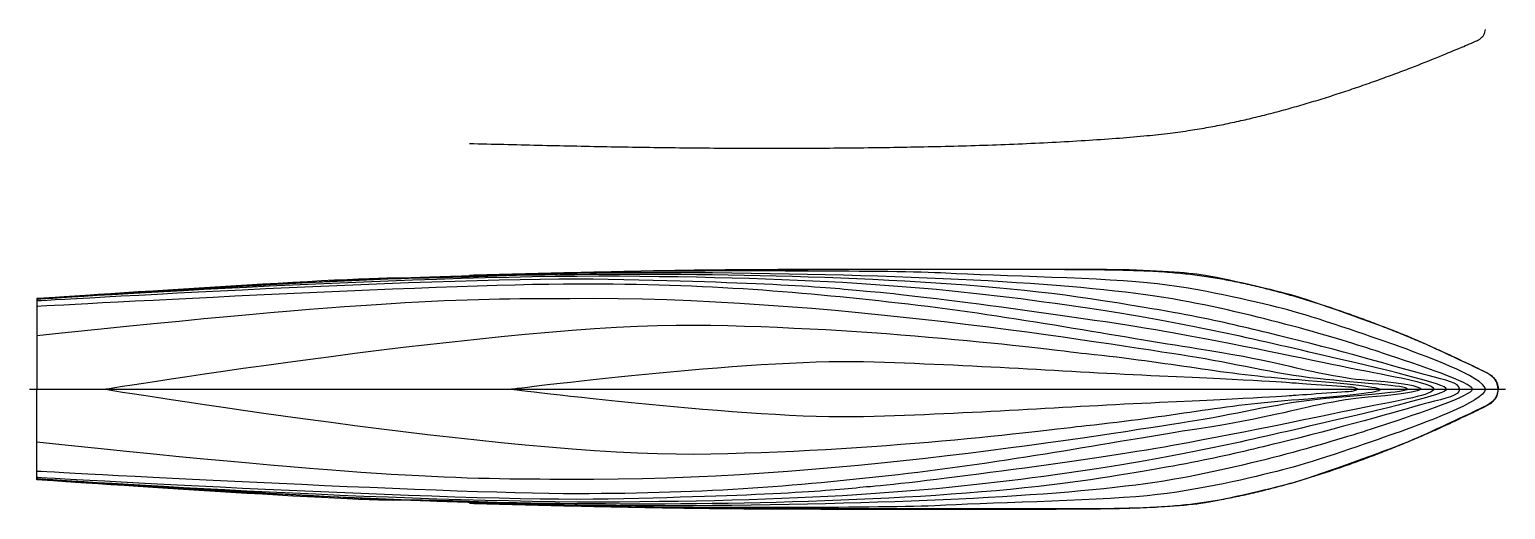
# Model space of a CAD drawing. Extents: x 1 to 937, y 22 to 326.
import ezdxf

# ---------------------------------------------------------------- set-up
doc = ezdxf.new("R2010")
doc.units = 0
for name, color, linetype in [('Centerline', 7, 'CONTINUOUS'), ('Waterline1', 7, 'CONTINUOUS'), ('Waterline10', 7, 'CONTINUOUS'), ('Waterline2', 7, 'CONTINUOUS'), ('Waterline3', 7, 'CONTINUOUS'), ('Waterline4', 7, 'CONTINUOUS'), ('Waterline5', 7, 'CONTINUOUS'), ('Waterline6', 7, 'CONTINUOUS'), ('Waterline7', 7, 'CONTINUOUS'), ('Waterline8', 7, 'CONTINUOUS'), ('Waterline9', 7, 'CONTINUOUS')]:
    doc.layers.add(name, color=color, linetype=linetype)

msp = doc.modelspace()

# ---------------------------------------------------------------- linework, layer by layer
at = {"layer": 'Centerline', "color": 1}
msp.add_lwpolyline([(0.853308, 98.160915), (937.049706, 98.160915)], dxfattribs=at)
at = {"layer": 'Centerline', "color": 7}
for points in [[(909.295054, 315.000798), (912.619234, 316.388195), (915.947691, 317.76262), (919.197296, 319.333774)], [(919.197296, 319.333774), (919.711858, 319.582576), (920.224464, 319.836306), (920.706268, 320.141601)], [(920.706268, 320.141601), (921.264966, 320.495598), (921.782246, 320.918879), (922.245207, 321.395067)], [(922.245207, 321.395067), (922.666387, 321.828241), (923.042634, 322.305153), (923.344414, 322.827507)], [(923.344414, 322.827507), (923.635467, 323.331234), (923.857273, 323.87725), (924.003923, 324.438992)], [(924.003923, 324.438992), (924.154306, 325.014831), (924.225692, 325.60723), (924.297115, 326.199628)], [(876.980257, 301.917873), (883.105033, 304.265545), (889.209951, 306.665434), (895.278742, 309.155118)], [(895.278742, 309.155118), (899.962381, 311.076573), (904.624532, 313.051477), (909.295054, 315.000798)], [(866.776308, 298.064454), (870.184231, 299.331364), (873.585306, 300.61661), (876.980257, 301.917873)], [(834.444118, 286.692629), (838.076057, 287.892067), (841.699662, 289.116652), (845.31515, 290.364864)], [(845.31515, 290.364864), (848.935059, 291.614562), (852.546778, 292.887958), (856.151069, 294.18201)], [(856.151069, 294.18201), (859.700063, 295.45624), (863.241881, 296.750472), (866.776308, 298.064454)], [(812.702053, 279.854424), (816.333992, 280.938012), (819.957669, 282.049322), (823.573085, 283.18683)], [(823.573085, 283.18683), (827.205061, 284.329521), (830.828702, 285.498628), (834.444118, 286.692629)], [(780.088955, 270.973044), (783.720786, 271.862367), (787.344463, 272.784919), (790.959988, 273.738308)], [(790.959988, 273.738308), (794.591855, 274.695974), (798.215496, 275.684767), (801.83102, 276.702332)], [(801.83102, 276.702332), (805.462887, 277.724499), (809.086565, 278.775728), (812.702053, 279.854424)], [(735.698942, 262.071299), (739.595772, 262.650145), (743.484377, 263.285014), (747.362618, 263.977426)], [(747.362618, 263.977426), (751.032896, 264.632732), (754.693861, 265.33953), (758.34689, 266.084775)], [(758.34689, 266.084775), (761.978395, 266.8256), (765.602108, 267.604365), (769.217923, 268.418025)], [(769.217923, 268.418025), (772.849572, 269.235273), (776.473322, 270.087707), (780.088955, 270.973044)], [(280.021485, 253.936324), (294.516054, 253.583088), (309.010619, 253.229852), (323.505619, 252.893937)], [(323.505619, 252.893937), (337.999749, 252.558022), (352.494311, 252.239392), (366.989753, 251.966566)], [(584.410406, 252.253452), (591.658486, 252.435904), (598.905986, 252.643505), (606.152471, 252.881363)], [(606.152471, 252.881363), (613.40095, 253.119257), (620.648486, 253.387373), (627.894536, 253.690421)], [(627.894536, 253.690421), (635.105727, 253.991984), (642.315504, 254.328189), (649.523361, 254.701101)], [(649.523361, 254.701101), (656.508543, 255.062491), (663.49195, 255.458377), (670.472747, 255.896335)], [(670.472747, 255.896335), (677.005658, 256.306173), (683.536322, 256.752828), (690.063253, 257.249634)], [(690.063253, 257.249634), (695.918029, 257.695274), (701.769797, 258.181245), (707.615441, 258.734544)], [(707.615441, 258.734544), (712.641627, 259.210261), (717.663247, 259.735766), (722.676351, 260.334325)], [(722.676351, 260.334325), (727.024873, 260.853598), (731.367017, 261.427843), (735.698942, 262.071299)], [(366.989753, 251.966566), (374.236894, 251.830134), (381.48426, 251.705153), (388.731821, 251.592783)], [(388.731821, 251.592783), (395.978995, 251.480377), (403.22635, 251.380581), (410.473886, 251.294663)], [(410.473886, 251.294663), (417.721096, 251.208746), (424.968451, 251.136707), (432.215951, 251.079852)], [(432.215951, 251.079852), (439.463198, 251.02296), (446.710589, 250.981215), (453.958016, 250.955922)], [(453.958016, 250.955922), (461.205335, 250.930592), (468.452726, 250.921714), (475.700081, 250.928926)], [(475.700081, 250.928926), (482.947472, 250.936173), (490.194827, 250.959509), (497.442146, 250.998718)], [(497.442146, 250.998718), (504.68961, 251.037926), (511.936965, 251.092969), (519.184211, 251.163595)], [(519.184211, 251.163595), (526.431711, 251.234184), (533.679102, 251.320355), (540.926276, 251.421782)], [(540.926276, 251.421782), (548.173885, 251.523245), (555.421276, 251.639964), (562.668341, 251.776902)], [(562.668341, 251.776902), (569.916131, 251.913841), (577.163595, 252.071072), (584.410406, 252.253452)], [(280.021485, 170.543148), (294.51604, 170.919757), (309.01059, 171.296402), (323.505619, 171.654494)], [(323.505619, 171.654494), (337.999746, 172.012586), (352.494347, 172.352124), (366.989753, 172.654556)], [(366.989753, 172.654556), (381.483691, 172.956988), (395.978452, 173.22235), (410.473886, 173.440641)], [(410.473886, 173.440641), (417.72106, 173.549786), (424.968415, 173.647154), (432.215951, 173.731513)], [(432.215951, 173.731513), (439.463161, 173.815872), (446.710516, 173.887186), (453.958016, 173.944259)], [(453.958016, 173.944259), (468.452436, 174.058405), (482.947291, 174.115442), (497.442146, 174.143996)], [(497.442146, 174.143996), (511.936856, 174.172515), (526.431566, 174.172551), (540.926276, 174.172515)], [(540.926276, 174.172515), (569.915696, 174.172515), (598.905116, 174.172515), (627.894536, 174.172515)], [(627.894536, 174.172515), (635.104133, 174.172551), (642.313765, 174.172515), (649.523361, 174.158274)], [(649.523361, 174.158274), (656.50655, 174.144395), (663.489775, 174.117073), (670.472747, 174.058405)], [(670.472747, 174.058405), (677.003338, 174.003507), (683.533713, 173.921213), (690.063253, 173.787318)], [(690.063253, 173.787318), (695.915493, 173.667338), (701.767079, 173.505939), (707.615441, 173.259493)], [(707.615441, 173.259493), (712.639525, 173.047762), (717.661254, 172.773268), (722.676351, 172.404378)], [(722.676351, 172.404378), (727.023822, 172.084588), (731.366328, 171.693847), (735.698942, 171.212224)], [(735.698942, 171.212224), (739.596098, 170.779013), (743.485246, 170.272278), (747.362618, 169.688395)], [(747.362618, 169.688395), (751.034418, 169.135494), (754.695636, 168.513454), (758.34689, 167.838218)], [(758.34689, 167.838218), (761.980533, 167.166279), (765.604283, 166.441653), (769.217923, 165.669737)], [(769.217923, 165.669737), (772.851927, 164.893436), (776.475714, 164.06934), (780.088955, 163.201614)], [(780.088955, 163.201614), (783.72325, 162.328851), (787.346891, 161.411952), (790.959988, 160.455337)], [(790.959988, 160.455337), (794.594246, 159.493106), (798.217815, 158.490688), (801.83102, 157.452251)], [(801.83102, 157.452251), (805.465206, 156.407798), (809.088884, 155.326891), (812.702053, 154.211995)], [(812.702053, 154.211995), (816.336311, 153.090575), (819.959952, 151.934803), (823.573085, 150.747034)], [(823.573085, 150.747034), (827.207344, 149.552308), (830.830985, 148.325222), (834.444118, 147.068059)], [(834.444118, 147.068059), (838.078267, 145.803613), (841.701872, 144.508728), (845.31515, 143.185796)], [(845.31515, 143.185796), (848.942814, 141.85761), (852.560077, 140.501122), (856.166905, 139.117385)], [(856.166905, 139.117385), (859.756157, 137.740387), (863.33501, 136.336394), (866.903136, 134.905548)], [(866.903136, 134.905548), (870.415712, 133.496989), (873.917887, 132.062411), (877.408214, 130.599605)], [(877.408214, 130.599605), (880.805592, 129.175717), (884.191738, 127.725123), (887.56665, 126.248691)], [(887.56665, 126.248691), (890.794187, 124.836689), (894.011397, 123.401097), (897.21451, 121.934667)], [(897.21451, 121.934667), (902.666188, 119.438823), (908.076882, 116.853691), (913.501237, 114.299434)], [(913.501237, 114.299434), (917.553886, 112.391096), (921.614144, 110.500008), (925.548334, 108.343485)], [(925.548334, 108.343485), (926.222737, 107.973834), (926.893443, 107.596391), (927.522731, 107.156586)], [(927.522731, 107.156586), (928.300517, 106.612998), (929.015107, 105.974216), (929.651134, 105.265243)], [(929.651134, 105.265243), (930.236866, 104.612329), (930.755994, 103.899878), (931.17134, 103.128687)], [(931.17134, 103.128687), (931.575307, 102.378622), (931.881073, 101.572933), (932.083492, 100.746952)], [(931.17134, 93.193107), (931.575307, 93.943208), (931.881073, 94.74886), (932.083492, 95.574841)], [(932.083492, 100.746952), (932.291237, 99.899193), (932.390091, 99.030054), (932.488909, 98.160915)], [(932.083492, 95.574841), (932.291237, 96.4226), (932.390091, 97.29174), (932.488909, 98.160915)], [(913.501237, 82.02236), (917.553886, 83.930697), (921.614144, 85.821786), (925.548334, 87.978309)], [(925.548334, 87.978309), (926.222737, 88.34796), (926.893443, 88.725438), (927.522731, 89.165208)], [(927.522731, 89.165208), (928.300517, 89.708796), (929.015107, 90.347578), (929.651134, 91.05655)], [(929.651134, 91.05655), (930.236866, 91.709464), (930.755994, 92.421916), (931.17134, 93.193107)], [(897.21451, 74.387126), (902.666188, 76.88297), (908.076882, 79.468102), (913.501237, 82.02236)], [(866.903136, 61.416245), (870.415712, 62.824805), (873.917887, 64.259383), (877.408214, 65.722225)], [(877.408214, 65.722225), (880.805592, 67.146077), (884.191738, 68.596671), (887.56665, 70.073102)], [(887.56665, 70.073102), (890.794187, 71.485104), (894.011397, 72.920697), (897.21451, 74.387126)], [(845.31515, 53.135997), (848.942814, 54.464184), (852.560077, 55.820671), (856.166905, 57.204445)], [(856.166905, 57.204445), (859.756157, 58.581406), (863.33501, 59.9854), (866.903136, 61.416245)], [(823.573085, 45.574795), (827.207344, 46.769522), (830.830985, 47.996608), (834.444118, 49.253734)], [(834.444118, 49.253734), (838.078267, 50.51818), (841.701872, 51.813065), (845.31515, 53.135997)], [(790.959988, 35.866456), (794.594246, 36.828687), (798.217815, 37.831105), (801.83102, 38.869543)], [(801.83102, 38.869543), (805.465206, 39.914031), (809.088884, 40.994938), (812.702053, 42.109799)], [(812.702053, 42.109799), (816.336311, 43.231218), (819.959952, 44.38699), (823.573085, 45.574795)], [(747.362618, 26.633398), (751.034418, 27.186299), (754.695636, 27.80834), (758.34689, 28.483576)], [(758.34689, 28.483576), (761.980533, 29.15555), (765.604283, 29.880141), (769.217923, 30.652057)], [(769.217923, 30.652057), (772.851927, 31.428357), (776.475714, 32.252454), (780.088955, 33.12018)], [(780.088955, 33.12018), (783.72325, 33.992942), (787.346891, 34.909841), (790.959988, 35.866456)], [(280.021485, 25.778645), (294.51604, 25.402036), (309.01059, 25.025391), (323.505619, 24.6673)], [(323.505619, 24.6673), (337.999746, 24.309244), (352.494347, 23.969705), (366.989753, 23.667237)], [(366.989753, 23.667237), (381.483691, 23.364805), (395.978452, 23.099443), (410.473886, 22.881153)], [(410.473886, 22.881153), (417.72106, 22.772008), (424.968415, 22.674639), (432.215951, 22.59028)], [(432.215951, 22.59028), (439.463161, 22.505921), (446.710516, 22.434607), (453.958016, 22.377534)], [(453.958016, 22.377534), (468.452436, 22.263388), (482.947291, 22.206352), (497.442146, 22.177797)], [(497.442146, 22.177797), (511.936856, 22.149279), (526.431566, 22.149279), (540.926276, 22.149279)], [(540.926276, 22.149279), (569.915696, 22.149279), (598.905116, 22.149279), (627.894536, 22.149279)], [(627.894536, 22.149279), (635.104133, 22.149279), (642.313765, 22.149279), (649.523361, 22.16352)], [(649.523361, 22.16352), (656.50655, 22.177398), (663.489775, 22.204721), (670.472747, 22.263388)], [(670.472747, 22.263388), (677.003338, 22.318287), (683.533713, 22.400581), (690.063253, 22.534476)], [(690.063253, 22.534476), (695.915493, 22.654455), (701.767079, 22.815854), (707.615441, 23.062337)], [(707.615441, 23.062337), (712.639525, 23.274032), (717.661254, 23.548525), (722.676351, 23.917416)], [(722.676351, 23.917416), (727.023822, 24.237205), (731.366328, 24.627946), (735.698942, 25.109569)], [(735.698942, 25.109569), (739.596098, 25.54278), (743.485246, 26.049515), (747.362618, 26.633398)]]:
    msp.add_open_spline(points, degree=3, dxfattribs=at)
at = {"layer": 'Waterline1', "color": 5}
for points in [[(306.394372, 98.242163), (306.394372, 98.242163), (458.791845, 117.560767), (529.896465, 115.63902)], [(529.896465, 115.63902), (601.000958, 113.717265), (658.012808, 109.233225), (717.5868, 106.670925)], [(717.5868, 106.670925), (777.160875, 104.108497), (802.784175, 102.186757), (802.784175, 102.186757)], [(306.394372, 98.242163), (306.394372, 98.242163), (458.791845, 78.92355), (529.89645, 80.845298)], [(717.586793, 89.8134), (777.160875, 92.37582), (802.784175, 94.29756), (802.784175, 94.29756)], [(802.784175, 102.186757), (802.784175, 102.186757), (837.2955, 99.704483), (839.777775, 99.544455)], [(802.784175, 94.29756), (802.784175, 94.29756), (837.2955, 96.779843), (839.777775, 96.93987)], [(839.777775, 99.544455), (842.260125, 99.384285), (843.3393, 97.905593), (843.3393, 97.905593)], [(839.777775, 96.93987), (842.26005, 97.10004), (843.339225, 98.578725), (843.339225, 98.578725)], [(529.89645, 80.845298), (601.000958, 82.767053), (658.0128, 87.2511), (717.586793, 89.8134)]]:
    msp.add_open_spline(points, degree=3, dxfattribs=at)
at = {"layer": 'Waterline10', "color": 5}
for points in [[(5.420922, 155.546963), (5.420922, 98.221552)], [(5.420915, 40.776533), (5.420922, 98.221552)]]:
    msp.add_lwpolyline(points, dxfattribs=at)
for points in [[(422.354167, 173.543941), (360.525195, 172.638104), (240.037995, 169.014387), (213.539753, 167.655442)], [(678.95577, 173.996922), (652.004685, 173.996922), (484.183125, 174.449904), (422.354167, 173.543941)], [(741.23772, 171.052669), (729.234232, 172.411622), (705.906862, 173.996922), (678.95577, 173.996922)], [(801.028425, 157.916865), (787.89255, 161.54058), (753.24105, 169.693859), (741.23772, 171.052669)], [(213.539753, 167.655442), (187.04163, 166.296623), (5.420922, 155.546963), (5.420922, 155.546963)], [(869.4252, 133.910017), (857.195325, 138.66606), (814.164225, 154.293142), (801.028425, 157.916865)], [(920.383125, 110.809012), (913.956225, 113.984573), (881.65515, 129.153975), (869.4252, 133.910017)], [(932.48865, 98.161747), (931.71465, 105.45189), (927.54705, 107.56953), (920.383125, 110.809012)], [(932.48865, 98.161747), (931.71465, 90.871605), (927.54705, 88.753965), (920.383125, 85.514482)], [(920.383125, 85.514482), (913.956225, 82.338922), (881.65515, 67.16952), (869.4252, 62.413477)], [(869.4252, 62.413477), (857.195325, 57.657435), (814.164225, 42.030352), (801.028425, 38.40663)], [(213.539737, 28.668052), (187.041623, 30.026872), (5.420915, 40.776533), (5.420915, 40.776533)], [(801.028425, 38.40663), (787.89255, 34.782915), (753.24105, 26.629635), (741.23772, 25.27083)], [(422.354175, 22.779555), (360.525195, 23.68539), (240.037995, 27.309105), (213.539737, 28.668052)], [(678.95577, 22.32657), (652.004677, 22.32657), (484.183133, 21.873592), (422.354175, 22.779555)], [(741.23772, 25.27083), (729.234232, 23.911875), (705.906855, 22.32657), (678.95577, 22.32657)]]:
    msp.add_open_spline(points, degree=3, dxfattribs=at)
at = {"layer": 'Waterline2', "color": 5}
for points in [[(48.457063, 98.174595), (48.457063, 98.174595), (306.974085, 140.084753), (422.278717, 138.803542)], [(422.278717, 138.803542), (537.583477, 137.522325), (643.38486, 123.928035), (671.015295, 120.757418)], [(671.015295, 120.757418), (725.915415, 115.103745), (757.160175, 107.63571), (805.872525, 104.198873)], [(805.872525, 104.198873), (838.7121, 101.764268), (857.585025, 99.290723), (857.50065, 97.92534)], [(48.457063, 98.174595), (48.457063, 98.174595), (306.974078, 55.765928), (422.27871, 57.047137)], [(805.872525, 91.651807), (838.7121, 94.086412), (857.585025, 96.559957), (857.50065, 97.92534)], [(671.015295, 75.093262), (725.915408, 80.746935), (757.160175, 88.21497), (805.872525, 91.651807)], [(422.27871, 57.047137), (537.583477, 58.328355), (643.384852, 71.922645), (671.015295, 75.093262)]]:
    msp.add_open_spline(points, degree=3, dxfattribs=at)
at = {"layer": 'Waterline3', "color": 5}
for points in [[(5.420922, 131.89335), (5.420922, 98.288572)], [(5.420832, 64.561492), (5.420922, 98.288572)]]:
    msp.add_lwpolyline(points, dxfattribs=at)
for points in [[(343.487205, 155.533267), (275.211907, 155.374575), (222.546098, 155.026448), (5.420922, 131.89335)], [(735.876855, 119.083245), (688.42101, 126.280215), (506.053553, 157.134682), (343.487205, 155.533267)], [(817.901775, 104.826525), (790.400775, 107.738415), (764.4132, 114.755475), (735.876855, 119.083245)], [(874.922625, 98.227418), (874.922625, 100.389345), (845.126475, 101.943907), (817.901775, 104.826525)], [(874.922625, 98.227418), (874.922625, 96.06549), (845.126475, 94.510927), (817.9017, 91.62831)], [(817.9017, 91.62831), (790.4007, 88.71642), (764.413125, 81.69936), (735.87675, 77.371598)], [(735.87675, 77.371598), (688.42092, 70.174627), (506.053462, 39.32016), (343.487115, 40.921575)], [(343.487115, 40.921575), (275.211817, 41.080267), (222.546007, 41.428395), (5.420832, 64.561492)]]:
    msp.add_open_spline(points, degree=3, dxfattribs=at)
at = {"layer": 'Waterline4', "color": 5}
for points in [[(5.420922, 150.590205), (5.420922, 98.288572)], [(5.420925, 46.038082), (5.420922, 98.288572)]]:
    msp.add_lwpolyline(points, dxfattribs=at)
for points in [[(347.971245, 164.786783), (263.414505, 164.786783), (5.420922, 150.590205), (5.420922, 150.590205)], [(558.082042, 151.975192), (491.46159, 159.662197), (432.528, 164.786783), (347.971245, 164.786783)], [(741.288345, 123.789608), (694.034145, 130.95261), (624.702517, 144.288195), (558.082042, 151.975192)], [(822.4113, 107.65692), (803.4537, 111.095235), (787.16985, 116.834715), (741.288345, 123.789608)], [(855.1911, 103.198395), (839.7906, 104.33085), (838.143975, 104.803567), (822.4113, 107.65692)], [(883.32975, 98.31414), (883.3125, 99.712965), (870.59175, 102.06594), (855.1911, 103.198395)], [(883.32975, 98.31414), (883.3125, 96.915315), (870.59175, 94.56234), (855.1911, 93.429885)], [(822.4113, 88.97136), (803.4537, 85.533045), (787.16985, 79.793565), (741.288345, 72.838672)], [(855.1911, 93.429885), (839.7906, 92.29743), (838.143975, 91.824713), (822.4113, 88.97136)], [(741.288345, 72.838672), (694.034145, 65.67567), (624.702525, 52.340092), (558.082035, 44.653095)], [(347.971252, 31.841505), (263.414512, 31.841505), (5.420925, 46.038082), (5.420925, 46.038082)], [(558.082035, 44.653095), (491.461582, 36.96609), (432.528007, 31.841505), (347.971252, 31.841505)]]:
    msp.add_open_spline(points, degree=3, dxfattribs=at)
at = {"layer": 'Waterline5', "color": 5}
for points in [[(5.420922, 154.041952), (5.420922, 98.288572)], [(5.420894, 42.190013), (5.420922, 98.288573)]]:
    msp.add_lwpolyline(points, dxfattribs=at)
for points in [[(367.829288, 167.783115), (271.710082, 169.812943), (5.420922, 154.041952), (5.420922, 154.041952)], [(531.81822, 160.096117), (509.170185, 162.361028), (476.599372, 165.48612), (367.829288, 167.783115)], [(725.91447, 133.832288), (672.74613, 143.441033), (554.46612, 158.737305), (531.81822, 160.096117)], [(843.40605, 110.50599), (815.92845, 115.980045), (779.082675, 124.223663), (725.91447, 133.832288)], [(891.526125, 98.115983), (891.658425, 101.529443), (871.40415, 104.928427), (843.40605, 110.50599)], [(891.526125, 98.115983), (891.658425, 94.702523), (871.40415, 91.303538), (843.40605, 85.725975)], [(843.40605, 85.725975), (815.92845, 80.25192), (779.082675, 72.008303), (725.9145, 62.399678)], [(725.9145, 62.399678), (672.74607, 52.790933), (554.46612, 37.49466), (531.81822, 36.135848)], [(367.829265, 28.44885), (271.710045, 26.41902), (5.420894, 42.190013), (5.420894, 42.190013)], [(531.81822, 36.135848), (509.17017, 33.870938), (476.59935, 30.745845), (367.829265, 28.44885)]]:
    msp.add_open_spline(points, degree=3, dxfattribs=at)
at = {"layer": 'Waterline6', "color": 5}
for points in [[(5.420922, 155.037053), (5.420922, 98.288572)], [(5.420878, 41.262038), (5.420922, 98.288573)]]:
    msp.add_lwpolyline(points, dxfattribs=at)
for points in [[(375.155287, 169.709836), (237.455565, 170.615798), (5.420922, 155.037053), (5.420922, 155.037053)], [(666.046455, 150.310282), (588.344445, 161.778892), (512.854995, 168.803873), (375.155287, 169.709836)], [(812.43, 121.696147), (761.698575, 133.473007), (729.22215, 140.98575), (666.046455, 150.310282)], [(899.72145, 98.149545), (899.7702, 101.276782), (863.161575, 109.919153), (812.43, 121.696147)], [(899.72145, 98.149545), (899.7702, 95.022308), (863.161575, 86.379937), (812.43, 74.602943)], [(812.43, 74.602943), (761.698575, 62.826083), (729.22212, 55.31334), (666.046425, 45.988808)], [(375.155242, 26.589255), (237.455535, 25.683292), (5.420878, 41.262038), (5.420878, 41.262038)], [(666.046425, 45.988808), (588.344415, 34.520197), (512.854957, 27.495217), (375.155242, 26.589255)]]:
    msp.add_open_spline(points, degree=3, dxfattribs=at)
at = {"layer": 'Waterline7', "color": 5}
for points in [[(5.420922, 155.488425), (5.420922, 97.978515)], [(5.420886, 40.71777), (5.420922, 97.978515)]]:
    msp.add_lwpolyline(points, dxfattribs=at)
for points in [[(366.1872, 170.846994), (260.193413, 170.094613), (195.033128, 167.659463), (5.420922, 155.488425)], [(673.746742, 155.44641), (591.067575, 167.994442), (464.172442, 171.542577), (366.1872, 170.846994)], [(799.669425, 130.533592), (762.5268, 139.592842), (743.053395, 144.927922), (673.746742, 155.44641)], [(887.981475, 106.73808), (876.611325, 109.780882), (836.81205, 121.474477), (799.669425, 130.533592)], [(907.91325, 98.103097), (907.826925, 102.439718), (899.351775, 103.695405), (887.981475, 106.73808)], [(907.91325, 98.103097), (907.826925, 93.766477), (899.351775, 92.51079), (887.981475, 89.468115)], [(887.981475, 89.468115), (876.611325, 86.425312), (836.81205, 74.731718), (799.669425, 65.672602)], [(799.669425, 65.672602), (762.5268, 56.613352), (743.05338, 51.278272), (673.74672, 40.759785)], [(366.187162, 25.359203), (260.193382, 26.11158), (195.033097, 28.546733), (5.420886, 40.71777)], [(673.74672, 40.759785), (591.06756, 28.211753), (464.172413, 24.663615), (366.187162, 25.359203)]]:
    msp.add_open_spline(points, degree=3, dxfattribs=at)
at = {"layer": 'Waterline8', "color": 5}
for points in [[(5.420922, 155.446005), (5.420922, 98.221552)], [(5.420829, 40.732785), (5.420922, 98.221553)]]:
    msp.add_lwpolyline(points, dxfattribs=at)
for points in [[(446.323283, 171.723685), (315.615255, 173.322281), (189.775515, 167.449493), (5.420922, 155.446005)], [(731.039055, 154.466873), (676.96488, 164.450865), (578.587342, 170.106163), (446.323283, 171.723685)], [(859.0776, 121.046745), (836.01675, 128.73375), (784.409025, 144.612953), (731.039055, 154.466873)], [(916.104975, 98.089395), (916.104975, 102.166095), (882.1386, 113.359747), (859.0776, 121.046745)], [(916.104975, 98.089395), (916.104975, 94.012695), (882.1386, 82.819043), (859.0776, 75.132045)], [(859.0776, 75.132045), (836.016675, 67.44504), (784.40895, 51.565838), (731.038973, 41.711917)], [(446.323185, 24.4551), (315.615165, 22.856505), (189.775418, 28.729297), (5.420829, 40.732785)], [(731.038973, 41.711917), (676.96479, 31.727925), (578.587238, 26.072625), (446.323185, 24.4551)]]:
    msp.add_open_spline(points, degree=3, dxfattribs=at)
at = {"layer": 'Waterline9', "color": 5}
for points in [[(5.420922, 155.480108), (5.420922, 98.111925)], [(5.420922, 40.743735), (5.420922, 98.111925)]]:
    msp.add_lwpolyline(points, dxfattribs=at)
for points in [[(235.281818, 168.521122), (203.574675, 169.200469), (5.420922, 155.480108), (5.420922, 155.480108)], [(401.065088, 173.050678), (362.336993, 173.050678), (266.989088, 167.841653), (235.281818, 168.521122)], [(582.022433, 171.691733), (549.182843, 173.503658), (439.793183, 173.050678), (401.065088, 173.050678)], [(716.324925, 164.897408), (683.938313, 168.747479), (614.86203, 169.879942), (582.022433, 171.691733)], [(798.990075, 148.364362), (782.457075, 152.66742), (748.711523, 161.047192), (716.324925, 164.897408)], [(866.933925, 126.169313), (851.08035, 131.831318), (815.523, 144.061305), (798.990075, 148.364362)], [(924.29685, 98.094758), (924.35535, 105.478215), (882.7875, 120.507315), (866.933925, 126.169313)], [(924.29685, 98.094758), (924.35535, 90.7113), (882.7875, 75.6822), (866.933925, 70.020195)], [(866.933925, 70.020195), (851.08035, 64.35819), (815.523, 52.128203), (798.990075, 47.825145)], [(798.990075, 47.825145), (782.457075, 43.522087), (748.711508, 35.142315), (716.324895, 31.2921)], [(235.281788, 27.668385), (203.574645, 26.989042), (5.420922, 40.743735), (5.420922, 40.743735)], [(401.065058, 23.138835), (362.33697, 23.138835), (266.989065, 28.347855), (235.281788, 27.668385)], [(716.324895, 31.2921), (683.93829, 27.442028), (614.862, 26.309565), (582.022395, 24.497775)], [(582.022395, 24.497775), (549.18282, 22.68585), (439.793153, 23.138835), (401.065058, 23.138835)]]:
    msp.add_open_spline(points, degree=3, dxfattribs=at)

doc.saveas('drawing.dxf')
